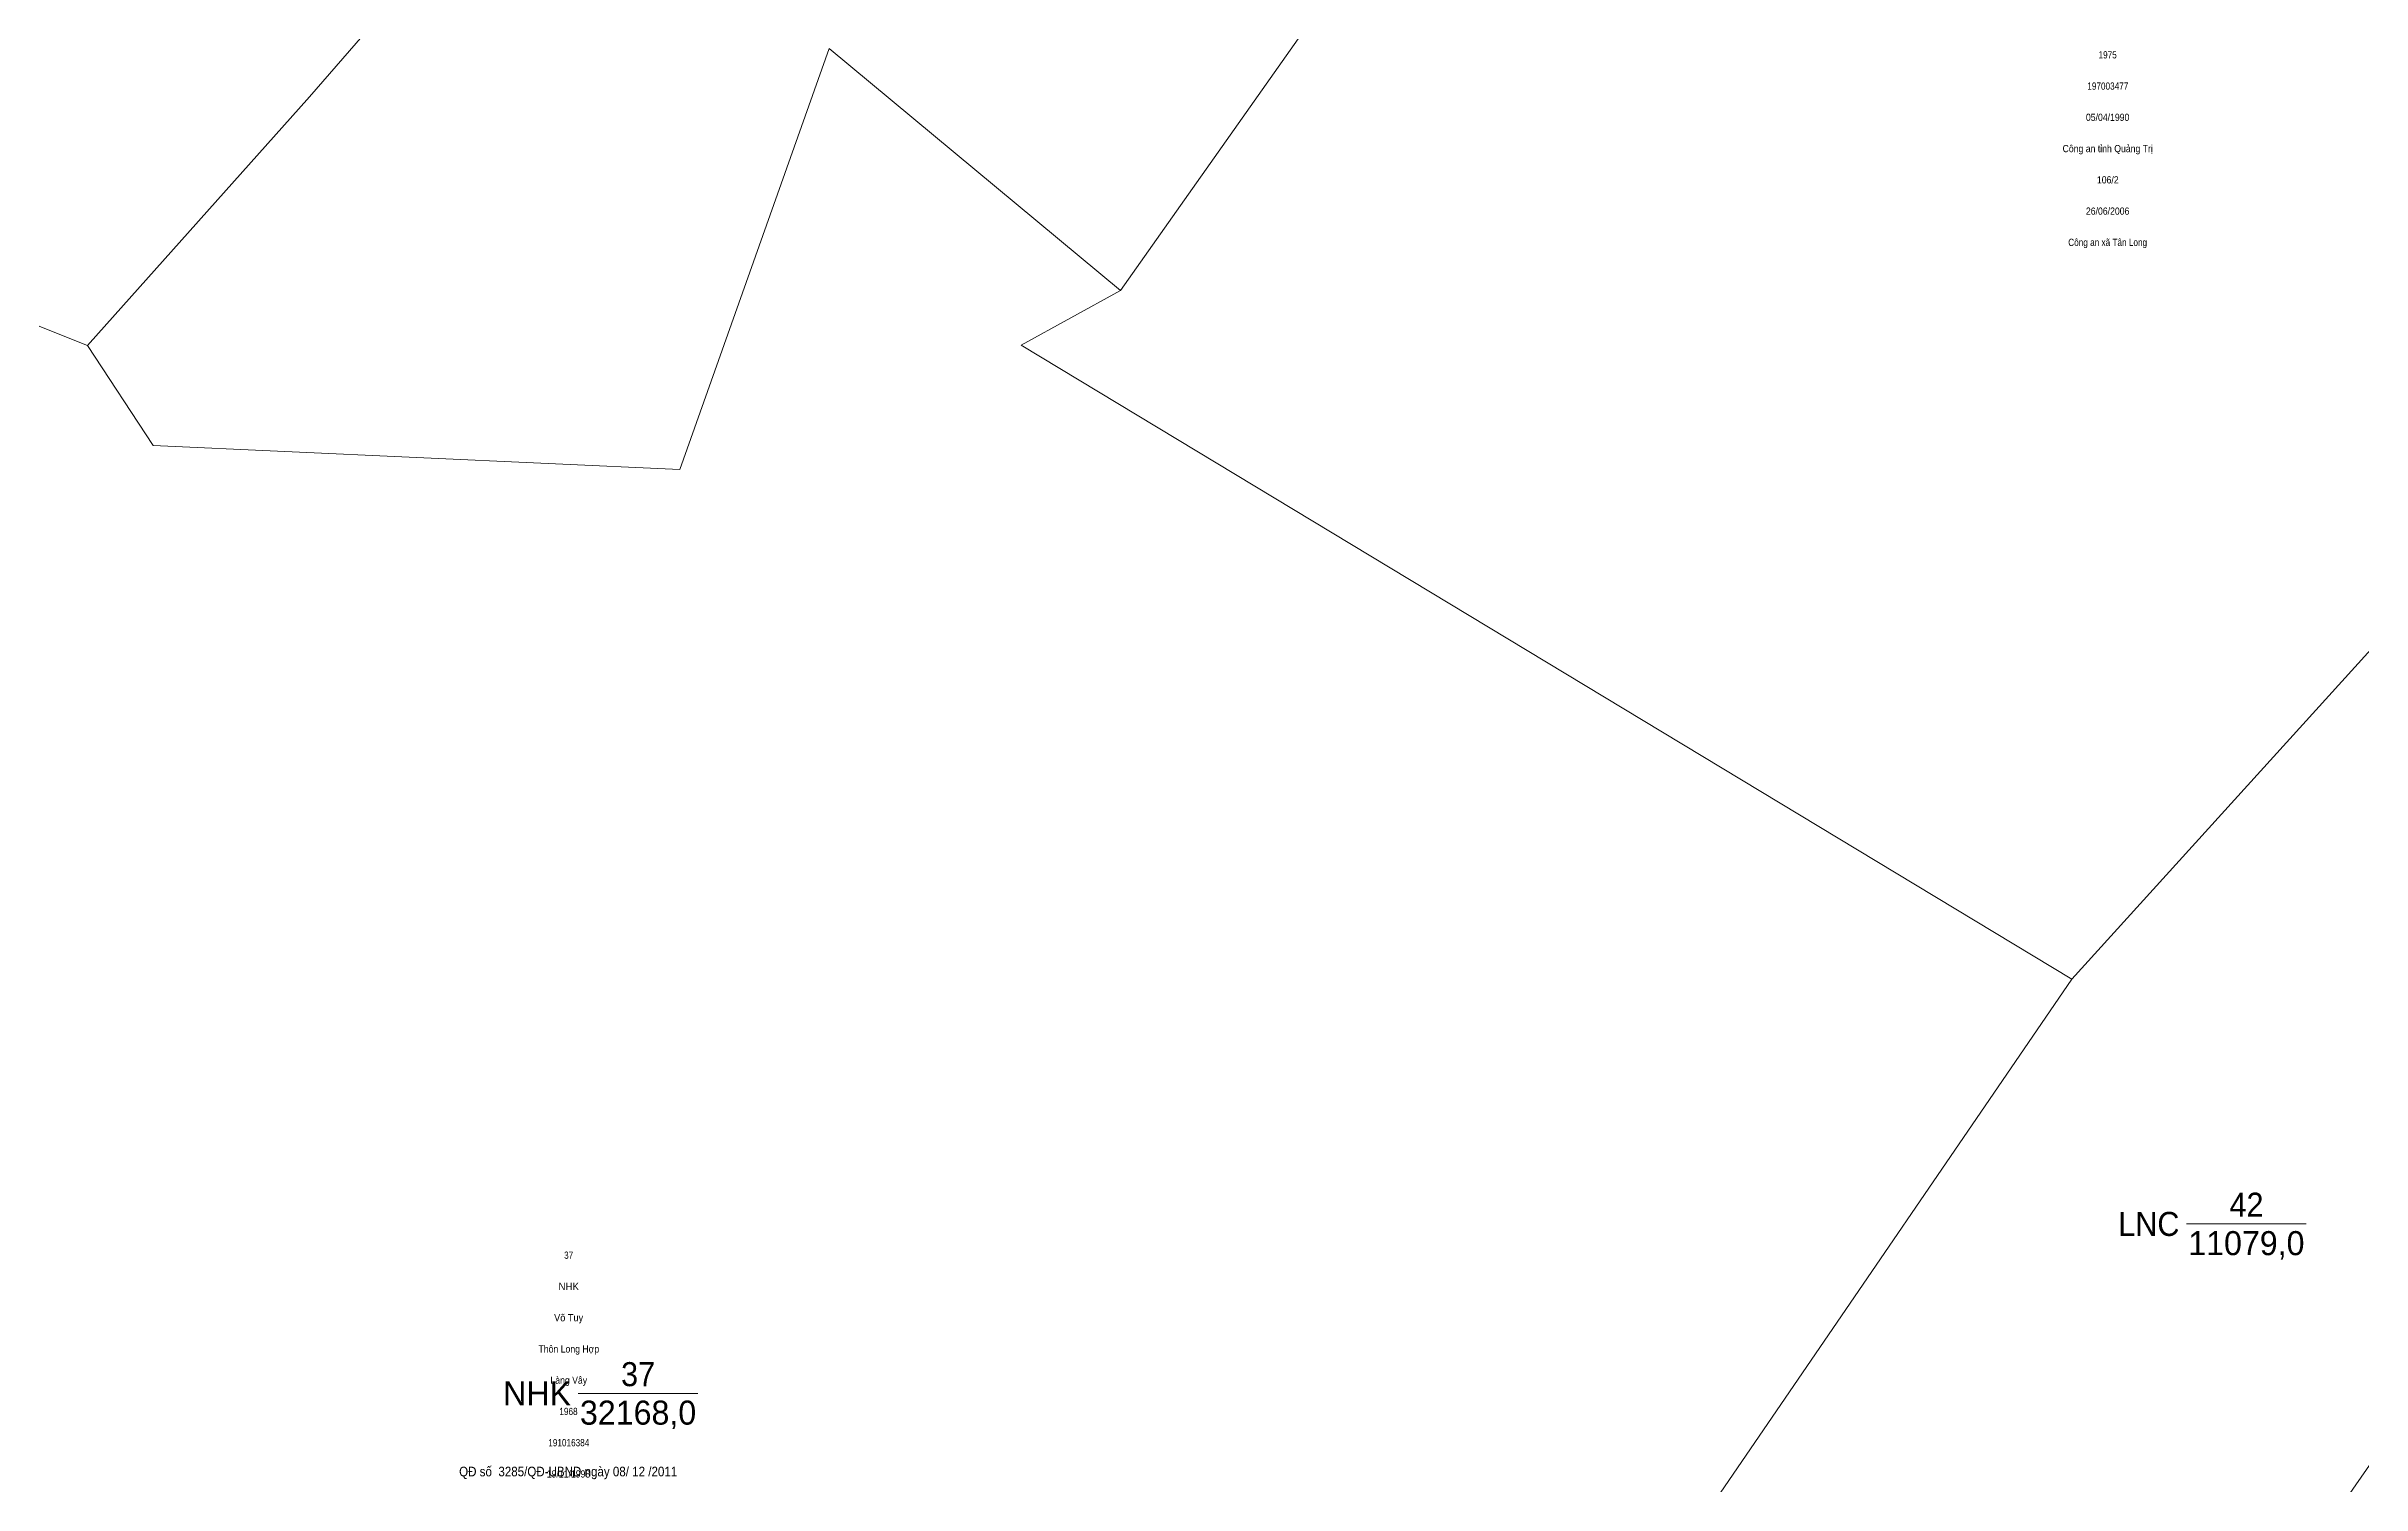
# Model space of a CAD drawing. Header units: metres. Extents: x 543779 to 545239, y 1834729 to 1836294.
# Drawn here: x 544784 to 544976.6, y 1835636.6 to 1835756.3 of the extents above; entities that cross this region are included whole.
import ezdxf
from ezdxf.enums import TextEntityAlignment as Align

# ---------------------------------------------------------------- set-up
doc = ezdxf.new("R2010")
doc.units = ezdxf.units.M
doc.header["$LTSCALE"] = 0.24
for name, color, linetype, lineweight in [('10', 7, 'Continuous', 13), ('13', 7, 'Continuous', 13), ('31', 7, 'Continuous', 13)]:
    doc.layers.add(name, color=color, linetype=linetype, lineweight=lineweight)
for name, color, linetype in [('15', 7, 'Continuous'), ('2', 7, 'Continuous'), ('4', 7, 'Continuous')]:
    doc.layers.add(name, color=color, linetype=linetype)

msp = doc.modelspace()

# ---------------------------------------------------------------- linework, layer by layer
at = {"layer": '10'}
for p, q in [((544763.24, 1835741.1), (544787.45, 1835731.39)), ((544952.51, 1835678.67), (545005.39, 1835737))]:
    msp.add_line(p, q, dxfattribs=at)
for points in [[(544787.45, 1835731.39), (544805.91, 1835752.09), (544846.95, 1835799.31), (544866.52, 1835824.38)], [(544873.39, 1835735.97), (544900.27, 1835774.11), (544905.11, 1835802.73), (544930.56, 1835819.24), (545020.3, 1835823.11)], [(544787.45, 1835731.39), (544792.9, 1835723.07), (544836.73, 1835721.07), (544849.13, 1835756.12), (544873.39, 1835735.97)], [(544873.39, 1835735.97), (544865.11, 1835731.43), (544952.51, 1835678.67)], [(544854.38, 1835514.25), (544875.48, 1835559.46), (544897.25, 1835597.9), (544952.51, 1835678.67)]]:
    msp.add_lwpolyline(points, dxfattribs=at)
at = {"layer": '13'}
for p, q in [((544962.05, 1835658.32), (544972.01, 1835658.32)), ((544828.27, 1835644.22), (544838.23, 1835644.22))]:
    msp.add_line(p, q, dxfattribs=at)
at = {"layer": '31'}
msp.add_lwpolyline([(544832.69, 1835437.57), (544851.98, 1835469.21), (544874.82, 1835495.05), (544897.81, 1835538.72), (544916.97, 1835561.03), (544937.89, 1835588.58), (544964.52, 1835619.89), (544982.96, 1835646.44), (545000, 1835667.31)], dxfattribs=at)

# ---------------------------------------------------------------- texts
at = {"layer": '13'}
for s, height, width, p in [('42', 2, 0.95, (544967.04, 1835658.92)), ('37', 2, 0.95, (544833.25, 1835644.82)), ('QĐ số  3285/QĐ-UBND ngày 08/ 12 /2011', 0.8, 0.9, (544827.435, 1835637.32))]:
    msp.add_text(s, height=height, dxfattribs=dict(at, width=width)).set_placement(p, align=Align.CENTER)
at = {"layer": '15'}
for s, width, p in [('1975', 0.85, (544955.49, 1835755.28)), ('197003477', 0.85, (544955.505, 1835752.68)), ('05/04/1990', 0.9, (544955.49, 1835750.08)), ('Công an tỉnh Quảng Trị', 0.9, (544955.495, 1835747.48)), ('106/2', 0.9, (544955.5, 1835744.88)), ('26/06/2006', 0.9, (544955.49, 1835742.28)), ('Công an xã Tân Long', 0.85, (544955.49, 1835739.68)), ('37', 0.85, (544827.475, 1835655.42)), ('Võ Tuy', 0.95, (544827.475, 1835650.22)), ('Thôn Long Hợp', 0.9, (544827.49, 1835647.62)), ('Làng Vây', 0.9, (544827.485, 1835645.02)), ('1968', 0.85, (544827.46, 1835642.42)), ('191016384', 0.85, (544827.485, 1835639.82)), ('19/11/1998', 0.9, (544827.46, 1835637.22))]:
    msp.add_text(s, height=0.6, dxfattribs=dict(at, width=width)).set_placement(p, align=Align.CENTER)
msp.add_text('NHK', height=0.6, dxfattribs=at).set_placement((544827.48, 1835652.82), align=Align.CENTER)
at = {"layer": '2', "width": 0.95}
msp.add_text('LNC', height=2, dxfattribs=at).set_placement((544961.46, 1835657.32), align=Align.RIGHT)
at = {"layer": '2'}
msp.add_text('NHK', height=2, dxfattribs=at).set_placement((544827.67, 1835643.22), align=Align.RIGHT)
at = {"layer": '4'}
for s, p in [('11079,0', (544967.03, 1835655.72)), ('32168,0', (544833.25, 1835641.62))]:
    msp.add_text(s, height=2, dxfattribs=at).set_placement(p, align=Align.CENTER)

doc.saveas('drawing.dxf')
